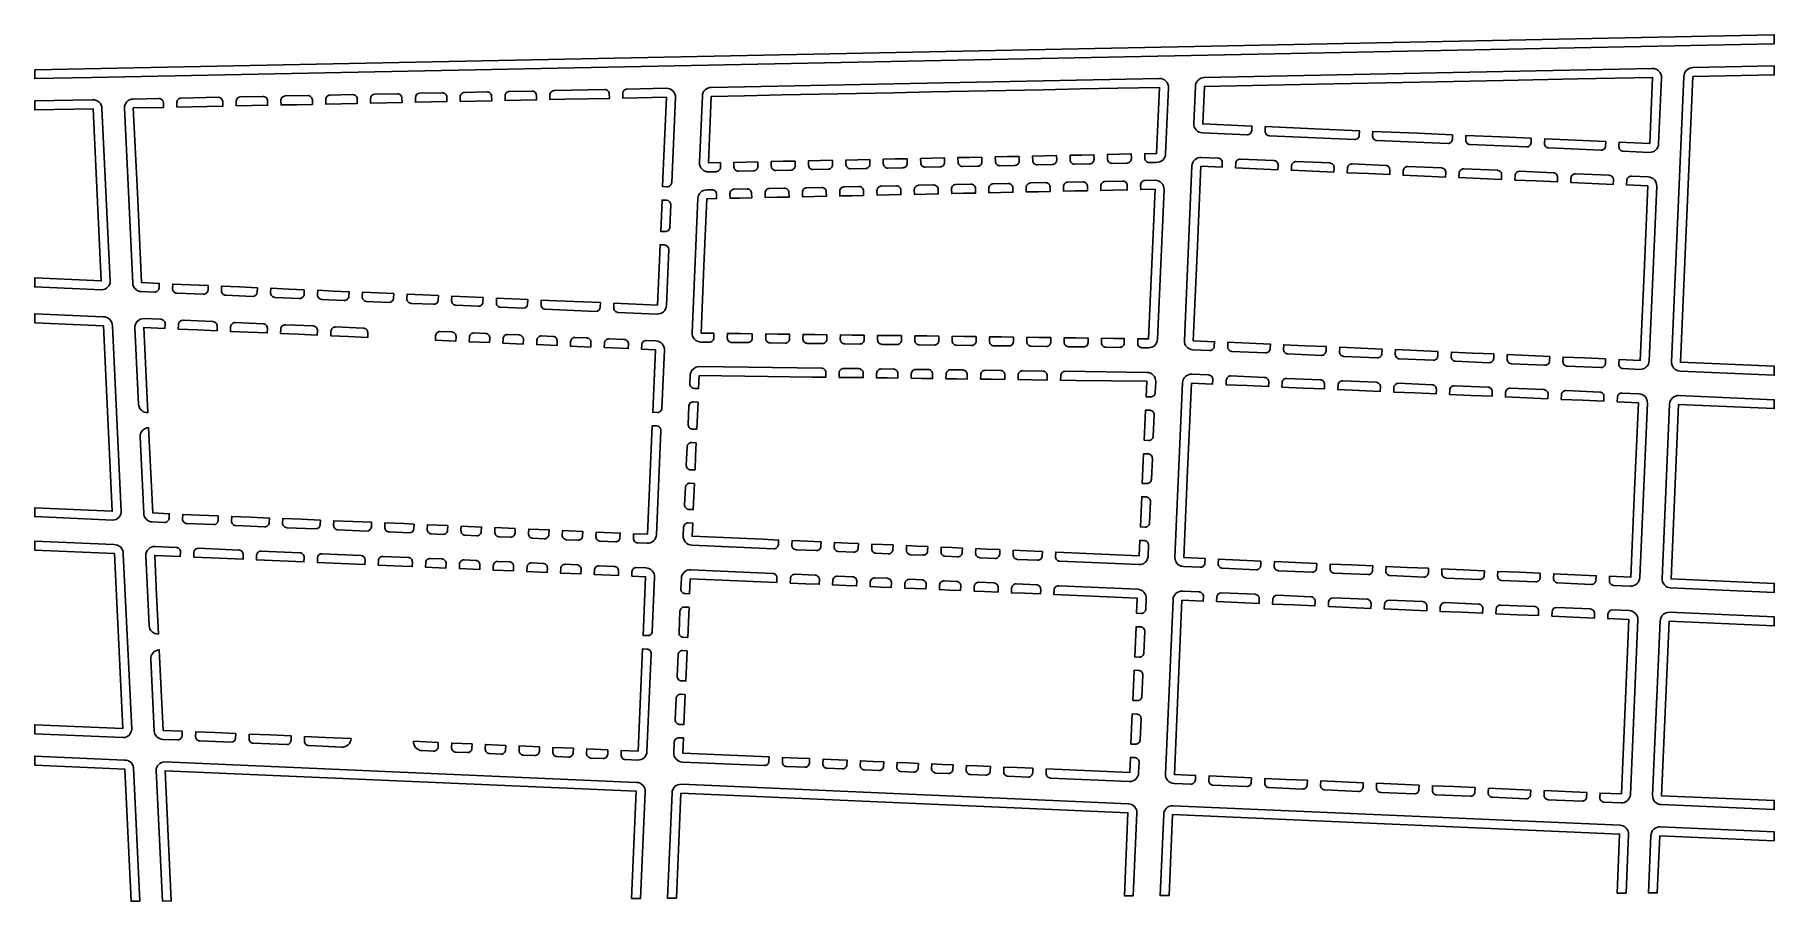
# Model space of a CAD drawing. Header units: millimetres. Extents: x 1381947 to 1382725, y 492794 to 493181.
import ezdxf

# ---------------------------------------------------------------- set-up
doc = ezdxf.new("R2010")
doc.units = ezdxf.units.MM
doc.layers.add('Grass', color=7, linetype='Continuous')

msp = doc.modelspace()

# ---------------------------------------------------------------- linework, layer by layer
at = {"layer": 'Grass'}
msp.add_lwpolyline([(1381947.43, 493165.25), (1381947.43, 493161.25), (1381972.81, 493161.76), (1382724.99, 493176.85), (1382724.99, 493180.84)], close=True, dxfattribs=at)
for points in [[(1382637.09, 493161.12), (1382670.62, 493161.79), (1382669.33, 493132.31), (1382655.68, 493132.9), (1382655.6, 493130.91, 0.414214), (1382657.51, 493128.82), (1382669.16, 493128.31, 0.41415), (1382673.33, 493132.14), (1382674.62, 493161.62, 0.433038), (1382670.54, 493165.79), (1382470.17, 493161.76, 0.395687), (1382466.25, 493157.93), (1382465.52, 493141.18, 0.414214), (1382469.35, 493137.01), (1382489.33, 493136.14, 0.414214), (1382491.42, 493138.05), (1382491.5, 493140.05), (1382469.52, 493141.01), (1382470.25, 493157.76), (1382520.33, 493158.77), (1382566.67, 493159.7), (1382603.76, 493160.45), (1382637.09, 493161.12)], [(1382679.08, 493034.72, 0.41429), (1382682.9, 493030.55), (1382724.99, 493028.7), (1382724.99, 493032.7), (1382683.07, 493034.54), (1382688.64, 493162.15), (1382724.99, 493162.88), (1382724.99, 493166.9), (1382688.82, 493166.17, 0.432997), (1382684.61, 493162.07)], [(1382452.93, 493127.65), (1382454.22, 493157.19, 0.433012), (1382450.14, 493161.36), (1382249.77, 493157.33, 0.39565), (1382245.85, 493153.5), (1382244.55, 493123.76, 0.43332), (1382248.63, 493119.59), (1382251.99, 493119.66, 0.414219), (1382253.95, 493121.7), (1382253.91, 493123.7), (1382248.55, 493123.59), (1382249.85, 493153.33), (1382264.63, 493153.63), (1382281.33, 493153.96), (1382298.03, 493154.3), (1382314.73, 493154.63), (1382331.42, 493154.97), (1382348.12, 493155.31), (1382364.82, 493155.64), (1382381.52, 493155.98), (1382398.21, 493156.31), (1382414.91, 493156.65), (1382431.61, 493156.99), (1382450.22, 493157.36), (1382448.93, 493127.82), (1382443.58, 493127.71), (1382443.62, 493125.71, 0.415803), (1382445.68, 493123.75), (1382448.76, 493123.82, 0.414214), (1382452.93, 493127.65)], [(1381991.46, 493148.14), (1382004.96, 493148.41), (1382004.92, 493150.41, 0.414214), (1382002.88, 493152.37), (1381991.38, 493152.14, 0.408389), (1381987.46, 493148.14), (1381991.2, 493069.89, 0.387649), (1381995.03, 493066.08), (1382000.91, 493065.83, 0.414214), (1382003, 493067.74), (1382003.08, 493069.74), (1381995.2, 493070.08), (1381993.28, 493110.2), (1381991.46, 493148.14)], [(1382031.43, 493150.94, 0.414213), (1382029.39, 493152.9), (1382012.87, 493152.57, 0.414214), (1382010.91, 493150.53), (1382010.95, 493148.53), (1382024.45, 493148.8), (1382031.47, 493148.94), (1382031.43, 493150.94, 0.414213)], [(1382049.42, 493153.31), (1382039.38, 493153.11, 0.414175), (1382037.42, 493151.07), (1382037.46, 493149.07), (1382044.48, 493149.21), (1382051.5, 493149.35), (1382051.46, 493151.35, 0.414252), (1382049.42, 493153.31)], [(1382069.46, 493153.71), (1382059.42, 493153.51, 0.414214), (1382057.46, 493151.47), (1382057.5, 493149.47), (1382064.52, 493149.61), (1382071.54, 493149.75), (1382071.5, 493151.75, 0.414214), (1382069.46, 493153.71)], [(1382089.49, 493154.11), (1382079.45, 493153.91, 0.414214), (1382077.49, 493151.87), (1382077.53, 493149.87), (1382084.55, 493150.01), (1382091.57, 493150.15), (1382091.53, 493152.15, 0.414214), (1382089.49, 493154.11)], [(1382109.53, 493154.51), (1382099.49, 493154.31, 0.414181), (1382097.53, 493152.27), (1382097.57, 493150.27), (1382104.59, 493150.41), (1382111.61, 493150.55), (1382111.57, 493152.55, 0.414246), (1382109.53, 493154.51)], [(1382129.57, 493154.92), (1382119.53, 493154.72, 0.414175), (1382117.57, 493152.68), (1382117.61, 493150.68), (1382124.63, 493150.82), (1382131.65, 493150.96), (1382131.61, 493152.96, 0.414252), (1382129.57, 493154.92)], [(1382151.64, 493153.36, 0.414214), (1382149.6, 493155.32), (1382139.56, 493155.12, 0.414214), (1382137.6, 493153.08), (1382137.64, 493151.08), (1382144.66, 493151.22), (1382151.68, 493151.36), (1382151.64, 493153.36, 0.414214)], [(1382169.63, 493155.72), (1382159.59, 493155.52, 0.414214), (1382157.63, 493153.48), (1382157.67, 493151.48), (1382164.69, 493151.62), (1382171.71, 493151.76), (1382171.67, 493153.76, 0.414214), (1382169.63, 493155.72)], [(1382202.2, 493156.37), (1382179.63, 493155.92, 0.414214), (1382177.67, 493153.88), (1382177.71, 493151.88), (1382184.73, 493152.02), (1382204.28, 493152.41), (1382204.24, 493154.41, 0.414214), (1382202.2, 493156.37)], [(1382229.74, 493156.93), (1382212.19, 493156.58, 0.414214), (1382210.23, 493154.54), (1382210.27, 493152.54), (1382229.82, 493152.93), (1382228.38, 493119.99), (1382228.08, 493112.99), (1382230.07, 493112.9, 0.414243), (1382232.16, 493114.82), (1382233.82, 493152.76, 0.433031), (1382229.74, 493156.93)], [(1382519.48, 493138.83), (1382497.5, 493139.79), (1382497.41, 493137.79, 0.414214), (1382499.32, 493135.71), (1382537.4, 493134.05, 0.414214), (1382539.49, 493135.96), (1382539.57, 493137.96), (1382519.48, 493138.83)], [(1382581.2, 493136.15), (1382565.66, 493136.82), (1382545.57, 493137.7), (1382545.48, 493135.7, 0.414214), (1382547.39, 493133.62), (1382579.03, 493132.24, 0.414214), (1382581.11, 493134.15), (1382581.2, 493136.15)], [(1382616.39, 493134.62), (1382602.73, 493135.21), (1382587.19, 493135.89), (1382587.11, 493133.89, 0.414214), (1382589.02, 493131.8), (1382614.22, 493130.71, 0.414214), (1382616.3, 493132.62), (1382616.39, 493134.62)], [(1382649.69, 493133.17), (1382636.04, 493133.76), (1382622.38, 493134.35), (1382622.3, 493132.36, 0.414214), (1382624.21, 493130.27), (1382647.52, 493129.26, 0.414214), (1382649.6, 493131.17), (1382649.69, 493133.17)], [(1382387.49, 493126.52), (1382382.14, 493126.41), (1382376.79, 493126.3), (1382376.83, 493124.3, 0.414214), (1382378.88, 493122.34), (1382385.58, 493122.48, 0.414219), (1382387.53, 493124.52), (1382387.49, 493126.52)], [(1382404.23, 493124.88), (1382404.19, 493126.88), (1382398.84, 493126.76), (1382393.49, 493126.65), (1382393.53, 493124.65, 0.414214), (1382395.57, 493122.69), (1382402.27, 493122.83, 0.414219), (1382404.23, 493124.88)], [(1382420.93, 493125.23), (1382420.88, 493127.23), (1382415.54, 493127.12), (1382410.19, 493127), (1382410.23, 493125, 0.414214), (1382412.27, 493123.05), (1382418.97, 493123.19, 0.414219), (1382420.93, 493125.23)], [(1382437.62, 493125.58), (1382437.58, 493127.58), (1382432.23, 493127.47), (1382426.88, 493127.35), (1382426.93, 493125.36, 0.414214), (1382428.97, 493123.4), (1382435.67, 493123.54, 0.414219), (1382437.62, 493125.58)], [(1382270.65, 493122.06), (1382270.61, 493124.06), (1382265.26, 493123.94), (1382259.9, 493123.83), (1382259.95, 493121.83, 0.414214), (1382261.99, 493119.87), (1382268.69, 493120.01, 0.414219), (1382270.65, 493122.06)], [(1382287.31, 493124.41), (1382281.96, 493124.3), (1382276.61, 493124.18), (1382276.65, 493122.18, 0.414214), (1382278.69, 493120.23), (1382285.39, 493120.37, 0.414219), (1382287.35, 493122.41), (1382287.31, 493124.41)], [(1382304, 493124.76), (1382298.66, 493124.65), (1382293.31, 493124.53), (1382293.35, 493122.54, 0.414214), (1382295.39, 493120.58), (1382302.09, 493120.72, 0.414219), (1382304.05, 493122.76), (1382304, 493124.76)], [(1382320.7, 493125.11), (1382315.35, 493125), (1382310, 493124.89), (1382310.05, 493122.89, 0.414214), (1382312.09, 493120.93), (1382318.79, 493121.07, 0.414219), (1382320.74, 493123.11), (1382320.7, 493125.11)], [(1382337.4, 493125.47), (1382332.05, 493125.35), (1382326.7, 493125.24), (1382326.74, 493123.24, 0.414214), (1382328.78, 493121.28), (1382335.48, 493121.42, 0.414219), (1382337.44, 493123.47), (1382337.4, 493125.47)], [(1382354.14, 493123.82), (1382354.1, 493125.82), (1382348.75, 493125.71), (1382343.4, 493125.59), (1382343.44, 493123.59, 0.414214), (1382345.48, 493121.64), (1382352.18, 493121.78, 0.414219), (1382354.14, 493123.82)], [(1382370.79, 493126.17), (1382365.44, 493126.06), (1382360.09, 493125.94), (1382360.14, 493123.95, 0.414214), (1382362.18, 493121.99), (1382368.88, 493122.13, 0.414219), (1382370.84, 493124.17), (1382370.79, 493126.17)], [(1382468.69, 493122.07), (1382478.18, 493121.65), (1382478.27, 493123.65, 0.414214), (1382476.36, 493125.74), (1382468.87, 493126.06, 0.414275), (1382464.7, 493122.24), (1382461.3, 493044.27, 0.414108), (1382465.12, 493040.1), (1382472.61, 493039.78, 0.414214), (1382474.7, 493041.69), (1382474.79, 493043.68), (1382465.3, 493044.1), (1382466.99, 493083.06), (1382468.69, 493122.07)], [(1382501.34, 493124.64), (1382486.35, 493125.3, 0.414214), (1382484.27, 493123.39), (1382484.18, 493121.39), (1382493.67, 493120.98), (1382503.16, 493120.56), (1382503.25, 493122.56, 0.414214), (1382501.34, 493124.64)], [(1382526.31, 493123.55), (1382511.33, 493124.21, 0.414214), (1382509.24, 493122.3), (1382509.15, 493120.3), (1382518.64, 493119.88), (1382528.13, 493119.47), (1382528.22, 493121.47, 0.414214), (1382526.31, 493123.55)], [(1382553.2, 493120.37, 0.414214), (1382551.29, 493122.46), (1382536.3, 493123.12, 0.414214), (1382534.21, 493121.2), (1382534.12, 493119.21), (1382543.61, 493118.79), (1382553.11, 493118.38), (1382553.2, 493120.37, 0.414214)], [(1382576.27, 493121.37), (1382561.28, 493122.02, 0.414214), (1382559.19, 493120.11), (1382559.1, 493118.11), (1382568.6, 493117.7), (1382578.09, 493117.28), (1382578.18, 493119.28, 0.414214), (1382576.27, 493121.37)], [(1382601.24, 493120.28), (1382586.26, 493120.93, 0.414214), (1382584.17, 493119.02), (1382584.08, 493117.02), (1382593.57, 493116.61), (1382603.06, 493116.19), (1382603.15, 493118.19, 0.414214), (1382601.24, 493120.28)], [(1382626.22, 493119.18), (1382611.23, 493119.84, 0.414214), (1382609.15, 493117.93), (1382609.06, 493115.93), (1382618.55, 493115.51), (1382628.04, 493115.1), (1382628.13, 493117.1, 0.414214), (1382626.22, 493119.18)], [(1382651.18, 493118.09), (1382636.21, 493118.75, 0.414214), (1382634.13, 493116.84), (1382634.04, 493114.84), (1382643.53, 493114.42), (1382653.01, 493114.01), (1382653.1, 493116.01, 0.414214), (1382651.18, 493118.09)], [(1382251.04, 493047.47), (1382245.24, 493047.54), (1382246.55, 493077.55), (1382247.86, 493107.57), (1382252.22, 493107.66), (1382252.18, 493109.66, 0.414214), (1382250.14, 493111.62), (1382247.78, 493111.57, 0.395367), (1382243.86, 493107.74), (1382241.24, 493047.71, 0.423256), (1382245.19, 493043.54), (1382248.99, 493043.49, 0.414218), (1382251.01, 493045.47), (1382251.04, 493047.47)], [(1382265.84, 493111.95), (1382260.14, 493111.83, 0.414214), (1382258.18, 493109.79), (1382258.22, 493107.79), (1382262.59, 493107.88), (1382267.93, 493107.99), (1382267.88, 493109.99, 0.414214), (1382265.84, 493111.95)], [(1382284.56, 493110.35, 0.414214), (1382282.52, 493112.3), (1382275.84, 493112.16, 0.414214), (1382273.88, 493110.12), (1382273.93, 493108.12), (1382279.26, 493108.23), (1382284.6, 493108.35), (1382284.56, 493110.35, 0.414214)], [(1382301.23, 493110.7, 0.414214), (1382299.19, 493112.66), (1382292.52, 493112.52, 0.414214), (1382290.56, 493110.47), (1382290.6, 493108.47), (1382295.94, 493108.59), (1382301.28, 493108.7), (1382301.23, 493110.7, 0.414214)], [(1382317.91, 493111.05, 0.414214), (1382315.87, 493113.01), (1382309.19, 493112.87, 0.414214), (1382307.23, 493110.83), (1382307.28, 493108.83), (1382312.61, 493108.94), (1382317.95, 493109.05), (1382317.91, 493111.05, 0.414214)], [(1382334.59, 493111.41, 0.414214), (1382332.54, 493113.36), (1382325.87, 493113.22, 0.414214), (1382323.91, 493111.18), (1382323.95, 493109.18), (1382329.29, 493109.29), (1382334.63, 493109.41), (1382334.59, 493111.41, 0.414214)], [(1382349.22, 493113.72), (1382342.54, 493113.57, 0.414214), (1382340.58, 493111.53), (1382340.63, 493109.53), (1382345.96, 493109.65), (1382351.3, 493109.76), (1382351.26, 493111.76, 0.414214), (1382349.22, 493113.72)], [(1382365.89, 493114.07), (1382359.22, 493113.93, 0.414214), (1382357.26, 493111.89), (1382357.3, 493109.89), (1382362.64, 493110), (1382367.98, 493110.11), (1382367.94, 493112.11, 0.414214), (1382365.89, 493114.07)], [(1382382.57, 493114.42), (1382375.89, 493114.28, 0.414214), (1382373.93, 493112.24), (1382373.98, 493110.24), (1382379.31, 493110.35), (1382384.65, 493110.46), (1382384.61, 493112.46, 0.414214), (1382382.57, 493114.42)], [(1382399.24, 493114.77), (1382392.57, 493114.63, 0.414214), (1382390.61, 493112.59), (1382390.65, 493110.59), (1382395.99, 493110.7), (1382401.33, 493110.82), (1382401.29, 493112.82, 0.414214), (1382399.24, 493114.77)], [(1382415.92, 493115.13), (1382409.24, 493114.99, 0.414214), (1382407.28, 493112.94), (1382407.33, 493110.94), (1382412.67, 493111.06), (1382418, 493111.17), (1382417.96, 493113.17, 0.414214), (1382415.92, 493115.13)], [(1382433.71, 493115.5), (1382425.92, 493115.34, 0.414214), (1382423.96, 493113.3), (1382424, 493111.3), (1382429.34, 493111.41), (1382435.79, 493111.55), (1382435.75, 493113.55, 0.414214), (1382433.71, 493115.5)], [(1382452.24, 493111.64, 0.433327), (1382448.16, 493115.81), (1382443.7, 493115.71, 0.414214), (1382441.75, 493113.67), (1382441.79, 493111.67), (1382448.24, 493111.81), (1382446.78, 493078.39), (1382445.32, 493044.97), (1382440.47, 493045.03), (1382440.44, 493043.03, 0.414214), (1382442.42, 493041.01), (1382445.27, 493040.97, 0.405217), (1382449.32, 493044.8), (1382452.24, 493111.64, 0.433327)], [(1382672.48, 493113.16, 0.414069), (1382668.65, 493117.33), (1382661.17, 493117.65, 0.414214), (1382659.09, 493115.74), (1382659, 493113.75), (1382668.48, 493113.33), (1382666.79, 493074.37), (1382665.11, 493035.33), (1382655.61, 493035.75), (1382655.53, 493033.75, 0.414214), (1382657.44, 493031.67), (1382664.93, 493031.34, 0.414402), (1382669.1, 493035.16), (1382672.48, 493113.16, 0.414069)], [(1382231.72, 493104.83, 0.413999), (1382229.81, 493106.91), (1382227.81, 493107), (1382227.51, 493100), (1382227.21, 493093.01), (1382229.2, 493092.92, 0.414428), (1382231.29, 493094.83), (1382231.72, 493104.83, 0.413999)], [(1382229.77, 493059.86), (1382230.85, 493084.84, 0.414082), (1382228.94, 493086.93), (1382226.94, 493087.01), (1382226.64, 493080.02), (1382225.77, 493060.03), (1382206.29, 493060.88), (1382206.2, 493058.88, 0.414214), (1382208.11, 493056.8), (1382225.6, 493056.03, 0.414244), (1382229.77, 493059.86)], [(1382024.96, 493068.78), (1382016.96, 493069.13), (1382009.08, 493069.47), (1382008.99, 493067.48, 0.414214), (1382010.9, 493065.39), (1382022.79, 493064.87, 0.414214), (1382024.88, 493066.78), (1382024.96, 493068.78)], [(1382046.95, 493067.82), (1382038.96, 493068.17), (1382030.96, 493068.52), (1382030.87, 493066.52, 0.41438), (1382032.78, 493064.44), (1382044.78, 493063.92, 0.41413), (1382046.86, 493065.83), (1382046.95, 493067.82)], [(1382067.92, 493066.91), (1382060.93, 493067.22), (1382052.94, 493067.57), (1382052.86, 493065.57, 0.414214), (1382054.77, 493063.48), (1382065.75, 493063, 0.414214), (1382067.83, 493064.91), (1382067.92, 493066.91)], [(1382087.81, 493064.03), (1382087.9, 493066.03), (1382080.9, 493066.34), (1382073.91, 493066.65), (1382073.83, 493064.65, 0.414214), (1382075.74, 493062.57), (1382085.73, 493062.12, 0.414214), (1382087.81, 493064.03)], [(1382107.88, 493065.16), (1382100.89, 493065.46), (1382093.89, 493065.77), (1382093.81, 493063.77, 0.414273), (1382095.72, 493061.69), (1382105.71, 493061.25, 0.414154), (1382107.79, 493063.16), (1382107.88, 493065.16)], [(1382127.86, 493064.3), (1382120.86, 493064.6), (1382113.87, 493064.9), (1382113.79, 493062.9, 0.414566), (1382115.7, 493060.82), (1382125.69, 493060.39, 0.413862), (1382127.77, 493062.3), (1382127.86, 493064.3)], [(1382147.75, 493061.42), (1382147.84, 493063.42), (1382140.85, 493063.73), (1382133.85, 493064.03), (1382133.77, 493062.04, 0.414214), (1382135.68, 493059.95), (1382145.67, 493059.51, 0.414214), (1382147.75, 493061.42)], [(1382167.82, 493062.55), (1382160.82, 493062.85), (1382153.83, 493063.16), (1382153.75, 493061.16, 0.414273), (1382155.66, 493059.08), (1382165.65, 493058.64, 0.414154), (1382167.73, 493060.55), (1382167.82, 493062.55)], [(1382200.29, 493061.14), (1382180.81, 493061.99), (1382173.81, 493062.29), (1382173.73, 493060.29, 0.414362), (1382175.64, 493058.21), (1382198.12, 493057.23, 0.414065), (1382200.21, 493059.14), (1382200.29, 493061.14)], [(1381982.13, 493050.63, 0.441313), (1381977.93, 493054.82), (1381947.43, 493056.16), (1381947.43, 493052.15), (1381978.12, 493050.81), (1381982.09, 492967.93), (1381947.43, 492969.42), (1381947.43, 492965.55), (1381982.29, 492963.92, 0.387825), (1381986.1, 492967.75)], [(1382003.77, 493053.69), (1381996.33, 493054.02, 0.441321), (1381992.16, 493049.83), (1381993.8, 493015.79, 0.414214), (1381997.98, 493011.98), (1381997.07, 493031.01), (1381996.16, 493050.02), (1382005.6, 493049.61), (1382005.68, 493051.6, 0.414214), (1382003.77, 493053.69)], [(1382027.06, 493052.67), (1382013.76, 493053.25, 0.414214), (1382011.68, 493051.34), (1382011.59, 493049.34), (1382020.32, 493048.96), (1382028.89, 493048.59), (1382028.97, 493050.59, 0.414214), (1382027.06, 493052.67)], [(1382049.48, 493051.69), (1382037.05, 493052.23, 0.414214), (1382034.97, 493050.32), (1382034.88, 493048.32), (1382042.74, 493047.98), (1382051.31, 493047.61), (1382051.39, 493049.6, 0.414214), (1382049.48, 493051.69)], [(1382071.9, 493050.71), (1382059.47, 493051.25, 0.414214), (1382057.39, 493049.34), (1382057.3, 493047.34), (1382065.16, 493047), (1382073.73, 493046.62), (1382073.81, 493048.62, 0.414214), (1382071.9, 493050.71)], [(1382094.24, 493049.73), (1382081.89, 493050.27, 0.414214), (1382079.81, 493048.36), (1382079.72, 493046.36), (1382087.58, 493046.02), (1382096.24, 493045.64), (1382096.24, 493047.64, 0.426833), (1382094.24, 493049.73)], [(1382128.71, 493048.25, 0.414418), (1382126.63, 493046.34), (1382126.63, 493044.34), (1382135.63, 493043.94), (1382135.72, 493045.94, 0.414214), (1382133.81, 493048.03), (1382128.71, 493048.25, 0.414418)], [(1382150.72, 493043.29), (1382150.81, 493045.28, 0.414214), (1382148.89, 493047.37), (1382143.8, 493047.59, 0.414214), (1382141.71, 493045.68), (1382141.63, 493043.68), (1382150.72, 493043.29)], [(1382165.8, 493042.63), (1382165.89, 493044.63, 0.414214), (1382163.98, 493046.71), (1382158.88, 493046.93, 0.414214), (1382156.8, 493045.02), (1382156.71, 493043.02), (1382165.8, 493042.63)], [(1382180.89, 493041.97), (1382180.98, 493043.97, 0.414214), (1382179.07, 493046.05), (1382173.97, 493046.28, 0.414214), (1382171.89, 493044.36), (1382171.8, 493042.37), (1382180.89, 493041.97)], [(1382195.98, 493041.31), (1382196.06, 493043.31, 0.414214), (1382194.15, 493045.39), (1382189.06, 493045.62, 0.414214), (1382186.97, 493043.71), (1382186.88, 493041.71), (1382195.98, 493041.31)], [(1382204.14, 493044.96, 0.414214), (1382202.06, 493043.05), (1382201.97, 493041.05), (1382212.71, 493040.58), (1382212.8, 493042.58, 0.414214), (1382210.89, 493044.67), (1382204.14, 493044.96, 0.414214)], [(1382228.9, 493039.88, 0.414194), (1382225.07, 493044.05), (1382220.88, 493044.23, 0.414214), (1382218.79, 493042.32), (1382218.71, 493040.32), (1382224.9, 493040.05), (1382223.68, 493012.14), (1382225.68, 493012.05, 0.414214), (1382227.77, 493013.96), (1382228.9, 493039.88, 0.414194)], [(1382268.18, 493047.25), (1382262.84, 493047.31), (1382257.04, 493047.39), (1382257.01, 493045.39, 0.414214), (1382258.99, 493043.36), (1382266.13, 493043.27, 0.414217), (1382268.15, 493045.25), (1382268.18, 493047.25)], [(1382284.83, 493045.03), (1382284.86, 493047.03), (1382279.52, 493047.1), (1382274.18, 493047.17), (1382274.15, 493045.17, 0.414214), (1382276.13, 493043.14), (1382282.8, 493043.06, 0.414217), (1382284.83, 493045.03)], [(1382301.53, 493046.82), (1382296.19, 493046.89), (1382290.86, 493046.95), (1382290.83, 493044.95, 0.414214), (1382292.8, 493042.93), (1382299.48, 493042.84, 0.414217), (1382301.51, 493044.82), (1382301.53, 493046.82)], [(1382318.21, 493046.6), (1382312.87, 493046.67), (1382307.53, 493046.74), (1382307.51, 493044.74, 0.414214), (1382309.48, 493042.71), (1382316.16, 493042.63, 0.414217), (1382318.19, 493044.6), (1382318.21, 493046.6)], [(1382334.89, 493046.39), (1382329.55, 493046.46), (1382324.21, 493046.53), (1382324.18, 493044.53, 0.414221), (1382326.16, 493042.5), (1382332.84, 493042.41, 0.414217), (1382334.86, 493044.39), (1382334.89, 493046.39)], [(1382351.57, 493046.17), (1382346.23, 493046.24), (1382340.89, 493046.31), (1382340.86, 493044.31, 0.414214), (1382342.84, 493042.29), (1382349.51, 493042.2, 0.414217), (1382351.54, 493044.17), (1382351.57, 493046.17)], [(1382368.24, 493045.96), (1382362.9, 493046.03), (1382357.57, 493046.1), (1382357.54, 493044.1, 0.414214), (1382359.51, 493042.07), (1382366.19, 493041.99, 0.414217), (1382368.22, 493043.96), (1382368.24, 493045.96)], [(1382384.92, 493045.75), (1382379.58, 493045.81), (1382374.24, 493045.88), (1382374.22, 493043.88, 0.414214), (1382376.19, 493041.86), (1382382.87, 493041.77, 0.414217), (1382384.9, 493043.75), (1382384.92, 493045.75)], [(1382401.57, 493043.53), (1382401.6, 493045.53), (1382396.26, 493045.6), (1382390.92, 493045.67), (1382390.89, 493043.67, 0.414214), (1382392.87, 493041.64), (1382399.55, 493041.56, 0.414217), (1382401.57, 493043.53)], [(1382418.25, 493043.32), (1382418.28, 493045.32), (1382412.94, 493045.39), (1382407.6, 493045.45), (1382407.57, 493043.45, 0.414214), (1382409.55, 493041.43), (1382416.23, 493041.34, 0.414217), (1382418.25, 493043.32)], [(1382434.44, 493043.11), (1382434.47, 493045.11), (1382429.61, 493045.17), (1382424.28, 493045.24), (1382424.25, 493043.24, 0.414214), (1382426.22, 493041.21), (1382432.42, 493041.14, 0.414217), (1382434.44, 493043.11)], [(1382499.67, 493040.59), (1382499.76, 493042.59), (1382490.27, 493043), (1382480.78, 493043.42), (1382480.69, 493041.42, 0.414214), (1382482.6, 493039.34), (1382497.59, 493038.68, 0.414214), (1382499.67, 493040.59)], [(1382524.65, 493039.49), (1382524.74, 493041.49), (1382515.25, 493041.91), (1382505.76, 493042.32), (1382505.67, 493040.33, 0.414214), (1382507.58, 493038.24), (1382522.57, 493037.58, 0.414214), (1382524.65, 493039.49)], [(1382549.63, 493038.4), (1382549.72, 493040.4), (1382540.23, 493040.81), (1382530.74, 493041.23), (1382530.65, 493039.23, 0.414214), (1382532.56, 493037.14), (1382547.54, 493036.49, 0.414214), (1382549.63, 493038.4)], [(1382574.69, 493039.3), (1382565.2, 493039.72), (1382555.71, 493040.13), (1382555.62, 493038.13, 0.414214), (1382557.53, 493036.05), (1382572.51, 493035.39, 0.414214), (1382574.6, 493037.3), (1382574.69, 493039.3)], [(1382599.67, 493038.2), (1382590.17, 493038.62), (1382580.68, 493039.04), (1382580.59, 493037.04, 0.414214), (1382582.5, 493034.95), (1382597.49, 493034.3, 0.414214), (1382599.58, 493036.21), (1382599.67, 493038.2)], [(1382624.65, 493037.11), (1382615.16, 493037.52), (1382605.66, 493037.94), (1382605.57, 493035.94, 0.414214), (1382607.48, 493033.86), (1382622.47, 493033.2, 0.414214), (1382624.56, 493035.11), (1382624.65, 493037.11)], [(1382649.62, 493036.01), (1382640.13, 493036.43), (1382630.64, 493036.84), (1382630.55, 493034.85, 0.414214), (1382632.46, 493032.76), (1382647.45, 493032.1, 0.414214), (1382649.53, 493034.01), (1382649.62, 493036.01)], [(1382299.04, 493031.86), (1382244.47, 493032.56, 0.405246), (1382240.42, 493028.73), (1382240.26, 493024.91, 0.414214), (1382242.17, 493022.83), (1382244.17, 493022.74), (1382244.42, 493028.56), (1382274.99, 493028.17), (1382294.99, 493027.91), (1382300.99, 493027.83), (1382301.01, 493029.83, 0.414214), (1382299.04, 493031.86)], [(1382315.79, 493031.64), (1382309.04, 493031.73, 0.414214), (1382307.01, 493029.76), (1382306.99, 493027.76), (1382312.98, 493027.68), (1382317.74, 493027.62), (1382317.76, 493029.62, 0.414214), (1382315.79, 493031.64)], [(1382331.29, 493031.44), (1382325.79, 493031.52, 0.414214), (1382323.76, 493029.54), (1382323.74, 493027.54), (1382328.49, 493027.48), (1382333.24, 493027.42), (1382333.26, 493029.42, 0.414214), (1382331.29, 493031.44)], [(1382346.79, 493031.25), (1382341.29, 493031.32, 0.414214), (1382339.26, 493029.34), (1382339.24, 493027.34), (1382343.99, 493027.28), (1382348.74, 493027.22), (1382348.77, 493029.22, 0.414214), (1382346.79, 493031.25)], [(1382362.3, 493031.05), (1382356.79, 493031.12, 0.414214), (1382354.77, 493029.14), (1382354.74, 493027.14), (1382359.49, 493027.08), (1382364.25, 493027.02), (1382364.27, 493029.02, 0.414214), (1382362.3, 493031.05)], [(1382379.05, 493030.83), (1382372.3, 493030.92, 0.414214), (1382370.27, 493028.94), (1382370.25, 493026.94), (1382375, 493026.88), (1382381, 493026.81), (1382381.02, 493028.81, 0.414214), (1382379.05, 493030.83)], [(1382398.04, 493030.59), (1382389.05, 493030.7, 0.414214), (1382387.02, 493028.73), (1382387, 493026.73), (1382392.99, 493026.65), (1382399.99, 493026.56), (1382400.02, 493028.56, 0.414214), (1382398.04, 493030.59)], [(1382444.55, 493029.99), (1382408.04, 493030.46, 0.414214), (1382406.02, 493028.48), (1382405.99, 493026.48), (1382412.99, 493026.39), (1382444.5, 493025.99), (1382444.2, 493019.12), (1382446.2, 493019.04, 0.414214), (1382448.28, 493020.95), (1382448.5, 493025.82, 0.423247), (1382444.55, 493029.99)], [(1382464.47, 493025.16), (1382473.96, 493024.74), (1382474.05, 493026.74, 0.414214), (1382472.14, 493028.83), (1382464.65, 493029.15, 0.414281), (1382460.48, 493025.33), (1382457.08, 492947.36, 0.414152), (1382460.91, 492943.19), (1382468.4, 492942.87, 0.414214), (1382470.48, 492944.78), (1382470.57, 492946.78), (1382461.08, 492947.19), (1382462.78, 492986.16), (1382464.47, 493025.16)], [(1382497.12, 493027.73), (1382482.13, 493028.39, 0.414214), (1382480.05, 493026.48), (1382479.96, 493024.48), (1382489.45, 493024.07), (1382498.94, 493023.65), (1382499.03, 493025.65, 0.414214), (1382497.12, 493027.73)], [(1382522.09, 493026.64), (1382507.11, 493027.3, 0.414214), (1382505.02, 493025.39), (1382504.93, 493023.39), (1382514.42, 493022.97), (1382523.91, 493022.56), (1382524, 493024.56, 0.414214), (1382522.09, 493026.64)], [(1382547.07, 493025.55), (1382532.08, 493026.2, 0.414214), (1382530, 493024.29), (1382529.91, 493022.3), (1382539.4, 493021.88), (1382548.89, 493021.47), (1382548.98, 493023.46, 0.414214), (1382547.07, 493025.55)], [(1382572.05, 493024.46), (1382557.06, 493025.11, 0.41421), (1382554.98, 493023.2), (1382554.89, 493021.2), (1382564.38, 493020.79), (1382573.87, 493020.37), (1382573.96, 493022.37, 0.414214), (1382572.05, 493024.46)], [(1382597.02, 493023.37), (1382582.04, 493024.02, 0.414214), (1382579.95, 493022.11), (1382579.86, 493020.11), (1382589.35, 493019.7), (1382598.84, 493019.28), (1382598.93, 493021.28, 0.414214), (1382597.02, 493023.37)], [(1382622, 493022.27), (1382607.01, 493022.93, 0.414214), (1382604.93, 493021.02), (1382604.84, 493019.02), (1382614.33, 493018.6), (1382623.82, 493018.19), (1382623.91, 493020.19, 0.414214), (1382622, 493022.27)], [(1382646.98, 493021.18), (1382631.99, 493021.84, 0.414214), (1382629.91, 493019.93), (1382629.82, 493017.93), (1382639.31, 493017.51), (1382648.8, 493017.1), (1382648.89, 493019.09, 0.414214), (1382646.98, 493021.18)], [(1382664.46, 493020.42), (1382656.97, 493020.74, 0.414209), (1382654.88, 493018.83), (1382654.8, 493016.83), (1382664.29, 493016.42), (1382662.59, 492977.45), (1382660.89, 492938.46), (1382651.4, 492938.87), (1382651.31, 492936.87, 0.414214), (1382653.22, 492934.79), (1382660.71, 492934.46, 0.414247), (1382664.88, 492938.28), (1382668.28, 493016.25, 0.414171), (1382664.46, 493020.42)], [(1382678.25, 493015.81), (1382674.85, 492937.85, 0.414239), (1382678.67, 492933.68), (1382724.99, 492931.65), (1382724.99, 492935.66), (1382678.85, 492937.67), (1382682.25, 493015.63), (1382724.99, 493013.77), (1382724.99, 493017.77), (1382682.42, 493019.63, 0.414181)], [(1382243.9, 493016.74), (1382241.91, 493016.83, 0.414214), (1382239.82, 493014.92), (1382239.46, 493006.72, 0.414214), (1382241.38, 493004.64), (1382243.37, 493004.55), (1382243.65, 493010.84), (1382243.9, 493016.74)], [(1382447.85, 493010.96, 0.414214), (1382445.94, 493013.04), (1382443.94, 493013.13), (1382443.64, 493006.26), (1382443.35, 492999.64), (1382445.35, 492999.55, 0.414214), (1382447.43, 493001.46), (1382447.85, 493010.96, 0.414214)], [(1381998.3, 493005.29, 0.414196), (1381994.5, 493001.11), (1381996.13, 492966.96, 0.387103), (1381999.95, 492963.15), (1382005.38, 492962.91, 0.414214), (1382007.47, 492964.81), (1382007.56, 492966.81), (1382000.13, 492967.15), (1381999.14, 492987.76), (1381998.3, 493005.29, 0.414196)], [(1382225.31, 492957.45), (1382227.33, 493003.97, 0.414214), (1382225.42, 493006.06), (1382223.42, 493006.14), (1382221.31, 492957.62), (1382215.12, 492957.89), (1382215.03, 492955.89, 0.414214), (1382216.94, 492953.81), (1382221.14, 492953.62, 0.414233), (1382225.31, 492957.45)], [(1382243.11, 492998.56), (1382241.11, 492998.64, 0.414214), (1382239.03, 492996.73), (1382238.67, 492988.53, 0.414214), (1382240.58, 492986.44), (1382242.58, 492986.36), (1382242.85, 492992.66), (1382243.11, 492998.56)], [(1382447, 492991.47, 0.414214), (1382445.09, 492993.56), (1382443.09, 492993.64), (1382442.8, 492987.02), (1382442.51, 492980.39), (1382444.51, 492980.3, 0.414214), (1382446.59, 492982.21), (1382447, 492991.47, 0.414214)], [(1382242.32, 492980.36), (1382240.32, 492980.45, 0.414214), (1382238.24, 492978.54), (1382237.9, 492970.82, 0.414214), (1382239.81, 492968.73), (1382241.81, 492968.65), (1382242.06, 492974.46), (1382242.32, 492980.36)], [(1382446.16, 492972.22, 0.414214), (1382444.25, 492974.31), (1382442.25, 492974.4), (1382441.96, 492967.77), (1382441.66, 492960.91), (1382443.66, 492960.82, 0.414214), (1382445.74, 492962.73), (1382446.16, 492972.22, 0.414214)], [(1382029.46, 492965.84), (1382021.08, 492966.19), (1382013.56, 492966.54), (1382013.46, 492964.54, 0.415394), (1382015.38, 492962.45), (1382027.29, 492961.93, 0.414214), (1382029.37, 492963.84), (1382029.46, 492965.84)], [(1382052.22, 492962.9), (1382052.3, 492964.9), (1382043.91, 492965.24), (1382035.45, 492965.59), (1382035.37, 492963.59, 0.41466), (1382037.28, 492961.51), (1382050.14, 492960.98, 0.414214), (1382052.22, 492962.9)], [(1382075.11, 492963.96), (1382066.68, 492964.32), (1382058.29, 492964.66), (1382058.21, 492962.66, 0.414214), (1382060.13, 492960.58), (1382072.94, 492960.05, 0.413592), (1382075.02, 492961.96), (1382075.11, 492963.96)], [(1382097.97, 492962.99), (1382089.53, 492963.35), (1382081.1, 492963.71), (1382081.02, 492961.71, 0.414214), (1382082.93, 492959.63), (1382095.8, 492959.08, 0.414108), (1382097.89, 492960.99), (1382097.97, 492962.99)], [(1382116.96, 492962.17), (1382112.41, 492962.37), (1382103.97, 492962.73), (1382103.88, 492960.73, 0.414214), (1382105.79, 492958.65), (1382114.79, 492958.26, 0.413907), (1382116.87, 492960.17), (1382116.96, 492962.17)], [(1382132.04, 492961.51), (1382122.95, 492961.91), (1382122.86, 492959.91, 0.414214), (1382124.77, 492957.83), (1382129.87, 492957.6, 0.414214), (1382131.95, 492959.52), (1382132.04, 492961.51)], [(1382147.04, 492958.86), (1382147.13, 492960.86), (1382138.04, 492961.25), (1382137.95, 492959.25, 0.414214), (1382139.86, 492957.17), (1382144.96, 492956.95, 0.414214), (1382147.04, 492958.86)], [(1382162.21, 492960.2), (1382153.12, 492960.59), (1382153.04, 492958.6, 0.414214), (1382154.95, 492956.51), (1382160.04, 492956.29, 0.414214), (1382162.13, 492958.2), (1382162.21, 492960.2)], [(1382177.21, 492957.54), (1382177.3, 492959.54), (1382168.21, 492959.94), (1382168.12, 492957.94, 0.414214), (1382170.03, 492955.85), (1382175.13, 492955.63, 0.414214), (1382177.21, 492957.54)], [(1382192.3, 492956.88), (1382192.39, 492958.88), (1382183.29, 492959.28), (1382183.21, 492957.28, 0.414214), (1382185.12, 492955.19), (1382190.21, 492954.97, 0.414214), (1382192.3, 492956.88)], [(1382209.03, 492956.15), (1382209.12, 492958.15), (1382198.38, 492958.62), (1382198.29, 492956.62, 0.414214), (1382200.2, 492954.54), (1382206.95, 492954.24, 0.414214), (1382209.03, 492956.15)], [(1382241.55, 492962.65), (1382239.55, 492962.74, 0.414214), (1382237.46, 492960.83), (1382237.29, 492956.92, 0.414227), (1382241.12, 492952.75), (1382277.76, 492951.16, 0.414214), (1382279.84, 492953.07), (1382279.93, 492955.07), (1382272.94, 492955.37), (1382241.29, 492956.75), (1382241.55, 492962.65)], [(1381982.81, 492953), (1381947.43, 492954.52), (1381947.43, 492950.53), (1381983, 492948.98), (1381986.75, 492870.76), (1381947.43, 492872.47), (1381947.43, 492868.47), (1381986.94, 492866.74, 0.387699), (1381990.76, 492870.58), (1381987.01, 492948.81, 0.441216)], [(1382010.64, 492951.79), (1382001.21, 492952.2, 0.441227), (1381997.04, 492948.01), (1381998.54, 492916.83, 0.41421), (1382002.73, 492913.03), (1382001.89, 492930.57), (1382001.04, 492948.2), (1382012.46, 492947.7), (1382012.55, 492949.7, 0.414214), (1382010.64, 492951.79)], [(1382038.69, 492950.57), (1382020.63, 492951.35, 0.414016), (1382018.55, 492949.44), (1382018.46, 492947.44), (1382029.88, 492946.95), (1382029.88, 492946.95), (1382040.51, 492946.49), (1382040.6, 492948.49, 0.414507), (1382038.69, 492950.57)], [(1382067.83, 492947.3, 0.414214), (1382065.92, 492949.39), (1382048.68, 492950.14, 0.414214), (1382046.59, 492948.23), (1382046.51, 492946.23), (1382057.14, 492945.77), (1382067.74, 492945.3), (1382067.83, 492947.3, 0.414214)], [(1382093.14, 492948.2), (1382075.91, 492948.95, 0.414212), (1382073.82, 492947.04), (1382073.74, 492945.04), (1382084.34, 492944.58), (1382094.97, 492944.11), (1382095.05, 492946.11, 0.414212), (1382093.14, 492948.2)], [(1382114.3, 492947.28), (1382103.13, 492947.76, 0.414214), (1382101.05, 492945.85), (1382100.96, 492943.85), (1382111.58, 492943.39), (1382116.13, 492943.19), (1382116.21, 492945.19, 0.414214), (1382114.3, 492947.28)], [(1382298.91, 492954.24), (1382292.92, 492954.5), (1382285.93, 492954.81), (1382285.84, 492952.81, 0.414214), (1382287.75, 492950.72), (1382296.74, 492950.33, 0.414214), (1382298.82, 492952.24), (1382298.91, 492954.24)], [(1382315.65, 492953.51), (1382310.9, 492953.72), (1382304.91, 492953.98), (1382304.82, 492951.98, 0.414214), (1382306.73, 492949.9), (1382313.47, 492949.6, 0.414214), (1382315.56, 492951.51), (1382315.65, 492953.51)], [(1382331.05, 492950.84), (1382331.14, 492952.84), (1382326.39, 492953.04), (1382321.64, 492953.25), (1382321.55, 492951.25, 0.414214), (1382323.47, 492949.17), (1382328.96, 492948.93, 0.414214), (1382331.05, 492950.84)], [(1382346.54, 492950.17), (1382346.63, 492952.16), (1382341.88, 492952.37), (1382337.13, 492952.58), (1382337.04, 492950.58, 0.414214), (1382338.96, 492948.49), (1382344.45, 492948.25, 0.414214), (1382346.54, 492950.17)], [(1382362.12, 492951.49), (1382357.37, 492951.7), (1382352.62, 492951.9), (1382352.53, 492949.9, 0.414214), (1382354.45, 492947.82), (1382359.94, 492947.58, 0.414214), (1382362.03, 492949.49), (1382362.12, 492951.49)], [(1382378.85, 492950.76), (1382372.86, 492951.02), (1382368.11, 492951.23), (1382368.02, 492949.23, 0.414214), (1382369.94, 492947.14), (1382376.68, 492946.85, 0.414214), (1382378.77, 492948.76), (1382378.85, 492950.76)], [(1382397.83, 492949.93), (1382390.84, 492950.24), (1382384.85, 492950.5), (1382384.76, 492948.5, 0.414214), (1382386.67, 492946.42), (1382395.66, 492946.02, 0.414214), (1382397.74, 492947.94), (1382397.83, 492949.93)], [(1382445.1, 492947.88), (1382445.31, 492952.74, 0.414214), (1382443.4, 492954.82), (1382441.4, 492954.91), (1382441.1, 492948.05), (1382410.82, 492949.37), (1382403.83, 492949.67), (1382403.74, 492947.67, 0.414214), (1382405.65, 492945.59), (1382440.93, 492944.05, 0.414192), (1382445.1, 492947.88)], [(1382129.39, 492946.62), (1382124.29, 492946.84, 0.414214), (1382122.21, 492944.93), (1382122.12, 492942.93), (1382131.21, 492942.53), (1382131.3, 492944.53, 0.414214), (1382129.39, 492946.62)], [(1382144.47, 492945.96), (1382139.38, 492946.18, 0.414214), (1382137.29, 492944.27), (1382137.21, 492942.27), (1382146.3, 492941.88), (1382146.39, 492943.87, 0.414214), (1382144.47, 492945.96)], [(1382161.47, 492943.22, 0.414214), (1382159.56, 492945.3), (1382154.46, 492945.52, 0.414214), (1382152.38, 492943.61), (1382152.29, 492941.61), (1382161.38, 492941.22), (1382161.47, 492943.22, 0.414214)], [(1382174.65, 492944.64), (1382169.55, 492944.87, 0.414214), (1382167.47, 492942.95), (1382167.38, 492940.96), (1382176.47, 492940.56), (1382176.56, 492942.56, 0.414214), (1382174.65, 492944.64)], [(1382191.64, 492941.9, 0.414214), (1382189.73, 492943.98), (1382184.64, 492944.21, 0.414214), (1382182.55, 492942.3), (1382182.46, 492940.3), (1382191.56, 492939.9), (1382191.64, 492941.9, 0.414214)], [(1382206.47, 492943.26), (1382199.72, 492943.55, 0.414214), (1382197.64, 492941.64), (1382197.55, 492939.64), (1382208.29, 492939.17), (1382208.38, 492941.17, 0.414214), (1382206.47, 492943.26)], [(1382220.65, 492942.64), (1382216.46, 492942.82, 0.414214), (1382214.37, 492940.91), (1382214.29, 492938.91), (1382220.48, 492938.64), (1382219.34, 492912.42), (1382221.34, 492912.33, 0.414214), (1382223.42, 492914.24), (1382224.48, 492938.47, 0.414181), (1382220.65, 492942.64)], [(1382277.28, 492940.17), (1382240.63, 492941.77, 0.414224), (1382236.46, 492937.94), (1382236.26, 492933.2, 0.414214), (1382238.17, 492931.11), (1382240.17, 492931.03), (1382240.46, 492937.77), (1382272.11, 492936.39), (1382279.11, 492936.09), (1382279.19, 492938.09, 0.414214), (1382277.28, 492940.17)], [(1382495.54, 492945.68), (1382486.05, 492946.1), (1382476.56, 492946.51), (1382476.47, 492944.52, 0.414214), (1382478.39, 492942.43), (1382493.37, 492941.77, 0.414214), (1382495.46, 492943.69), (1382495.54, 492945.68)], [(1382520.52, 492944.59), (1382511.03, 492945.01), (1382501.54, 492945.42), (1382501.45, 492943.42, 0.414214), (1382503.36, 492941.34), (1382518.35, 492940.68, 0.414214), (1382520.43, 492942.59), (1382520.52, 492944.59)], [(1382545.5, 492943.5), (1382536.01, 492943.92), (1382526.52, 492944.33), (1382526.43, 492942.33, 0.414214), (1382528.34, 492940.25), (1382543.32, 492939.59, 0.414214), (1382545.41, 492941.5), (1382545.5, 492943.5)], [(1382570.48, 492942.41), (1382560.98, 492942.82), (1382551.49, 492943.24), (1382551.4, 492941.24, 0.414214), (1382553.31, 492939.15), (1382568.3, 492938.5, 0.414214), (1382570.39, 492940.41), (1382570.48, 492942.41)], [(1382595.45, 492941.32), (1382585.97, 492941.73), (1382576.47, 492942.15), (1382576.38, 492940.15, 0.414214), (1382578.29, 492938.06), (1382593.28, 492937.41, 0.414214), (1382595.36, 492939.32), (1382595.45, 492941.32)], [(1382620.42, 492940.23), (1382610.93, 492940.64), (1382601.45, 492941.05), (1382601.36, 492939.06, 0.414214), (1382603.27, 492936.97), (1382618.25, 492936.32, 0.414214), (1382620.33, 492938.23), (1382620.42, 492940.23)], [(1382645.31, 492937.14), (1382645.4, 492939.13), (1382635.91, 492939.55), (1382626.42, 492939.96), (1382626.33, 492937.97, 0.414214), (1382628.24, 492935.88), (1382643.23, 492935.22, 0.414214), (1382645.31, 492937.14)], [(1382296.26, 492939.34), (1382287.27, 492939.74, 0.414217), (1382285.19, 492937.82), (1382285.1, 492935.83), (1382292.09, 492935.52), (1382298.09, 492935.26), (1382298.18, 492937.26, 0.414214), (1382296.26, 492939.34)], [(1382313, 492938.62), (1382306.25, 492938.91, 0.414217), (1382304.17, 492937), (1382304.08, 492935), (1382310.08, 492934.74), (1382314.82, 492934.53), (1382314.91, 492936.53, 0.414214), (1382313, 492938.62)], [(1382328.49, 492937.94), (1382322.99, 492938.18, 0.414217), (1382320.91, 492936.27), (1382320.82, 492934.27), (1382325.56, 492934.06), (1382330.31, 492933.86), (1382330.4, 492935.86, 0.414214), (1382328.49, 492937.94)], [(1382343.98, 492937.27), (1382338.48, 492937.51, 0.414217), (1382336.39, 492935.59), (1382336.31, 492933.6), (1382341.05, 492933.39), (1382345.8, 492933.18), (1382345.89, 492935.18, 0.414214), (1382343.98, 492937.27)], [(1382359.46, 492936.59), (1382353.97, 492936.83, 0.414217), (1382351.88, 492934.92), (1382351.79, 492932.92), (1382356.54, 492932.72), (1382361.29, 492932.51), (1382361.37, 492934.51, 0.414214), (1382359.46, 492936.59)], [(1382376.2, 492935.86), (1382369.45, 492936.16, 0.414217), (1382367.37, 492934.25), (1382367.28, 492932.25), (1382372.03, 492932.04), (1382378.02, 492931.78), (1382378.11, 492933.78, 0.414214), (1382376.2, 492935.86)], [(1382395.18, 492935.04), (1382386.19, 492935.43, 0.414217), (1382384.1, 492933.52), (1382384.02, 492931.52), (1382390.01, 492931.26), (1382397, 492930.95), (1382397.09, 492932.95, 0.414214), (1382395.18, 492935.04)], [(1382440.44, 492933.07), (1382405.17, 492934.6, 0.414217), (1382403.09, 492932.69), (1382403, 492930.69), (1382409.99, 492930.39), (1382440.27, 492929.07), (1382439.98, 492922.33), (1382441.97, 492922.24, 0.414214), (1382444.06, 492924.15), (1382444.27, 492928.9, 0.414203), (1382440.44, 492933.07)], [(1382460.25, 492928.21), (1382469.74, 492927.8), (1382469.83, 492929.79, 0.414214), (1382467.91, 492931.88), (1382460.42, 492932.21, 0.414186), (1382456.25, 492928.38), (1382452.85, 492850.45, 0.414234), (1382456.68, 492846.28), (1382464.17, 492845.96, 0.414214), (1382466.25, 492847.87), (1382466.34, 492849.87), (1382456.85, 492850.28), (1382458.55, 492889.24), (1382460.25, 492928.21)], [(1382239.91, 492925.03), (1382237.91, 492925.12, 0.414214), (1382235.82, 492923.21), (1382235.41, 492913.72, 0.414214), (1382237.32, 492911.63), (1382239.32, 492911.55), (1382239.61, 492918.29), (1382239.91, 492925.03)], [(1382492.89, 492930.79), (1382477.91, 492931.45, 0.414213), (1382475.82, 492929.53), (1382475.73, 492927.54), (1382485.22, 492927.12), (1382494.72, 492926.71), (1382494.8, 492928.71, 0.414214), (1382492.89, 492930.79)], [(1382519.78, 492927.62, 0.414214), (1382517.87, 492929.7), (1382502.88, 492930.36, 0.414213), (1382500.8, 492928.45), (1382500.71, 492926.45), (1382510.2, 492926.03), (1382519.7, 492925.62), (1382519.78, 492927.62, 0.414214)], [(1382542.85, 492928.62), (1382527.86, 492929.27, 0.414213), (1382525.78, 492927.36), (1382525.69, 492925.36), (1382535.18, 492924.95), (1382544.67, 492924.53), (1382544.76, 492926.53, 0.414214), (1382542.85, 492928.62)], [(1382567.83, 492927.53), (1382552.84, 492928.18, 0.414213), (1382550.75, 492926.27), (1382550.67, 492924.27), (1382560.15, 492923.86), (1382569.65, 492923.45), (1382569.74, 492925.44, 0.414214), (1382567.83, 492927.53)], [(1382592.8, 492926.44), (1382577.82, 492927.09, 0.414213), (1382575.73, 492925.18), (1382575.65, 492923.19), (1382585.15, 492922.77), (1382594.63, 492922.36), (1382594.71, 492924.36, 0.414214), (1382592.8, 492926.44)], [(1382617.77, 492925.36), (1382602.79, 492926.01, 0.414213), (1382600.71, 492924.1), (1382600.62, 492922.1), (1382610.1, 492921.69), (1382619.59, 492921.27), (1382619.68, 492923.27, 0.414214), (1382617.77, 492925.36)], [(1382642.75, 492924.27), (1382627.76, 492924.92, 0.414213), (1382625.68, 492923.01), (1382625.59, 492921.01), (1382635.08, 492920.6), (1382644.58, 492920.18), (1382644.66, 492922.18, 0.414214), (1382642.75, 492924.27)], [(1382664.06, 492919.34, 0.414221), (1382660.24, 492923.51), (1382652.74, 492923.83, 0.414213), (1382650.66, 492921.92), (1382650.57, 492919.92), (1382660.06, 492919.51), (1382658.37, 492880.54), (1382656.67, 492841.58), (1382647.17, 492841.99), (1382647.08, 492839.99, 0.414214), (1382649, 492837.91), (1382656.5, 492837.58, 0.414214), (1382660.67, 492841.4), (1382664.06, 492919.34, 0.414221)], [(1382674.03, 492918.95), (1382670.63, 492840.97, 0.414198), (1382674.45, 492836.8), (1382724.99, 492834.59), (1382724.99, 492838.6), (1382674.62, 492840.79), (1382678.02, 492918.78), (1382724.99, 492916.73), (1382724.99, 492920.71), (1382678.2, 492922.77, 0.414259)], [(1382443.63, 492914.16, 0.414214), (1382441.71, 492916.25), (1382439.72, 492916.33), (1382439.42, 492909.59), (1382439.13, 492902.85), (1382441.13, 492902.76, 0.414214), (1382443.21, 492904.67), (1382443.63, 492914.16, 0.414214)], [(1382003.93, 492888.03), (1382003.06, 492906, 0.414092), (1381999.26, 492901.81), (1382000.79, 492869.78, 0.388511), (1382004.63, 492865.97), (1382011.19, 492865.71, 0.414214), (1382013.27, 492867.62), (1382013.35, 492869.62), (1382004.79, 492869.97), (1382003.93, 492888.03)], [(1382221.09, 492860.55), (1382222.99, 492904.25, 0.414214), (1382221.08, 492906.34), (1382219.08, 492906.42), (1382217.09, 492860.72), (1382209.6, 492861.05), (1382209.51, 492859.05, 0.414214), (1382211.42, 492856.96), (1382216.92, 492856.72, 0.414244), (1382221.09, 492860.55)], [(1382239.06, 492905.55), (1382237.06, 492905.64, 0.414214), (1382234.98, 492903.73), (1382234.56, 492894.24, 0.414214), (1382236.47, 492892.15), (1382238.47, 492892.07), (1382238.76, 492898.81), (1382239.06, 492905.55)], [(1382442.78, 492894.68, 0.414214), (1382440.87, 492896.77), (1382438.87, 492896.85), (1382438.57, 492890.11), (1382438.28, 492883.37), (1382440.28, 492883.28, 0.414214), (1382442.36, 492885.19), (1382442.78, 492894.68, 0.414214)], [(1382238.21, 492886.07), (1382236.21, 492886.16, 0.414214), (1382234.13, 492884.25), (1382233.71, 492874.76, 0.414214), (1382235.63, 492872.67), (1382237.62, 492872.59), (1382237.92, 492879.33), (1382238.21, 492886.07)], [(1382441.93, 492875.2, 0.414214), (1382440.02, 492877.29), (1382438.02, 492877.37), (1382437.73, 492870.63), (1382437.43, 492863.89), (1382439.43, 492863.8, 0.414214), (1382441.52, 492865.71), (1382441.93, 492875.2, 0.414214)], [(1382037.3, 492868.61), (1382027.91, 492869.03), (1382019.35, 492869.38), (1382019.27, 492867.38, 0.414214), (1382021.18, 492865.3), (1382035.13, 492864.71, 0.413172), (1382037.21, 492866.62), (1382037.3, 492868.61)], [(1382062.06, 492867.51), (1382052.67, 492867.93), (1382043.29, 492868.35), (1382043.2, 492866.35, 0.414214), (1382045.11, 492864.26), (1382059.88, 492863.61, 0.414214), (1382061.97, 492865.52), (1382062.06, 492867.51)], [(1382088.82, 492866.32), (1382077.44, 492866.83), (1382068.05, 492867.25), (1382067.96, 492865.25, 0.414214), (1382069.87, 492863.16), (1382084.65, 492862.51, 0.414214), (1382088.82, 492866.32)], [(1382127.82, 492864.61), (1382116.73, 492865.1, 0.414275), (1382120.55, 492860.93), (1382125.65, 492860.7, 0.414218), (1382127.73, 492862.62), (1382127.82, 492864.61)], [(1382142.91, 492863.96), (1382133.82, 492864.35), (1382133.73, 492862.35, 0.414214), (1382135.64, 492860.27), (1382140.74, 492860.05, 0.414218), (1382142.82, 492861.96), (1382142.91, 492863.96)], [(1382157.99, 492863.3), (1382148.9, 492863.69), (1382148.82, 492861.7, 0.414214), (1382150.73, 492859.61), (1382155.82, 492859.39, 0.414218), (1382157.91, 492861.3), (1382157.99, 492863.3)], [(1382173.08, 492862.64), (1382163.99, 492863.04), (1382163.9, 492861.04, 0.414214), (1382165.81, 492858.95), (1382170.91, 492858.73, 0.414218), (1382172.99, 492860.64), (1382173.08, 492862.64)], [(1382188.17, 492861.98), (1382179.07, 492862.38), (1382178.99, 492860.38, 0.414214), (1382180.9, 492858.29), (1382185.99, 492858.07, 0.414218), (1382188.08, 492859.98), (1382188.17, 492861.98)], [(1382237.07, 492859.85), (1382237.36, 492866.59), (1382235.37, 492866.68, 0.414214), (1382233.28, 492864.77), (1382233.07, 492860.02, 0.414203), (1382236.9, 492855.85), (1382273.54, 492854.26, 0.414214), (1382275.63, 492856.17), (1382275.71, 492858.17), (1382268.72, 492858.47), (1382237.07, 492859.85)], [(1382001.65, 492852.11), (1382004.47, 492793.73), (1382008.45, 492793.75), (1382005.66, 492851.94), (1382216.31, 492842.77), (1382214.23, 492794.88), (1382218.23, 492794.9), (1382220.31, 492842.6, 0.414217), (1382216.48, 492846.77), (1382005.46, 492855.94, 0.38767)], [(1382203.6, 492861.31), (1382194.16, 492861.72), (1382194.07, 492859.72, 0.414214), (1382195.98, 492857.64), (1382201.43, 492857.4, 0.414218), (1382203.52, 492859.31), (1382203.6, 492861.31)], [(1382293.79, 492857.38), (1382288.7, 492857.6), (1382281.71, 492857.91), (1382281.62, 492855.91, 0.415162), (1382283.54, 492853.82), (1382291.62, 492853.48, 0.413266), (1382293.7, 492855.4), (1382293.79, 492857.38)], [(1382310.52, 492856.65), (1382306.68, 492856.82), (1382299.78, 492857.12), (1382299.69, 492855.13, 0.414214), (1382301.61, 492853.05), (1382308.35, 492852.75, 0.414214), (1382310.43, 492854.67), (1382310.52, 492856.65)], [(1382326.92, 492855.94), (1382322.17, 492856.14), (1382316.51, 492856.39), (1382316.43, 492854.4, 0.414214), (1382318.34, 492852.32), (1382324.75, 492852.03, 0.414214), (1382326.83, 492853.94), (1382326.92, 492855.94)], [(1382342.41, 492855.26), (1382337.66, 492855.47), (1382332.91, 492855.68), (1382332.83, 492853.68, 0.414214), (1382334.74, 492851.59), (1382340.23, 492851.35, 0.414214), (1382342.32, 492853.27), (1382342.41, 492855.26)], [(1382357.89, 492854.59), (1382353.15, 492854.8), (1382348.4, 492855), (1382348.31, 492853, 0.414214), (1382350.22, 492850.92), (1382355.72, 492850.68, 0.414214), (1382357.81, 492852.59), (1382357.89, 492854.59)], [(1382374.63, 492853.86), (1382368.64, 492854.12), (1382363.89, 492854.33), (1382363.8, 492852.33, 0.414214), (1382365.71, 492850.24), (1382372.46, 492849.95, 0.414214), (1382374.54, 492851.86), (1382374.63, 492853.86)], [(1382440.88, 492850.98), (1382441.08, 492855.72, 0.414214), (1382439.17, 492857.81), (1382437.17, 492857.89), (1382436.88, 492851.15), (1382406.6, 492852.47), (1382399.61, 492852.77), (1382399.52, 492850.77, 0.414214), (1382401.43, 492848.69), (1382436.71, 492847.15, 0.414224), (1382440.88, 492850.98)], [(1382393.61, 492853.03), (1382386.62, 492853.34), (1382380.62, 492853.6), (1382380.54, 492851.6, 0.414214), (1382382.45, 492849.52), (1382391.44, 492849.12, 0.414214), (1382393.52, 492851.04), (1382393.61, 492853.03)], [(1382491.32, 492848.78), (1382481.82, 492849.19), (1382472.33, 492849.61), (1382472.25, 492847.61, 0.414214), (1382474.16, 492845.52), (1382489.15, 492844.87, 0.414214), (1382491.23, 492846.78), (1382491.32, 492848.78)], [(1382516.31, 492847.69), (1382506.81, 492848.1), (1382497.31, 492848.52), (1382497.23, 492846.52, 0.414214), (1382499.14, 492844.43), (1382514.13, 492843.78, 0.414214), (1382516.22, 492845.69), (1382516.31, 492847.69)], [(1382541.28, 492846.6), (1382531.79, 492847.02), (1382522.3, 492847.43), (1382522.21, 492845.43, 0.414214), (1382524.13, 492843.35), (1382539.1, 492842.69, 0.414214), (1382541.19, 492844.6), (1382541.28, 492846.6)], [(1382236.46, 492845.9, 0.41421), (1382232.29, 492842.07), (1382230.24, 492794.96), (1382234.25, 492794.98), (1382236.29, 492841.9), (1382436.1, 492833.2), (1382434.48, 492796.08), (1382438.49, 492796.1), (1382440.1, 492833.03, 0.414217), (1382436.27, 492837.2)], [(1382566.26, 492845.51), (1382556.75, 492845.93), (1382547.27, 492846.34), (1382547.18, 492844.34, 0.414214), (1382549.09, 492842.26), (1382564.09, 492841.6, 0.414214), (1382566.18, 492843.52), (1382566.26, 492845.51)], [(1382591.24, 492844.43), (1382581.77, 492844.84), (1382572.26, 492845.25), (1382572.17, 492843.25, 0.414214), (1382574.08, 492841.17), (1382589.06, 492840.52, 0.414214), (1382591.15, 492842.43), (1382591.24, 492844.43)], [(1382616.19, 492843.34), (1382606.7, 492843.75), (1382597.23, 492844.16), (1382597.14, 492842.17, 0.414214), (1382599.05, 492840.08), (1382614.02, 492839.43, 0.414214), (1382616.11, 492841.34), (1382616.19, 492843.34)], [(1382641.18, 492842.25), (1382631.68, 492842.66), (1382622.19, 492843.08), (1382622.1, 492841.08, 0.414214), (1382624.01, 492838.99), (1382639.01, 492838.34, 0.414214), (1382641.09, 492840.25), (1382641.18, 492842.25)], [(1382669.84, 492823.03), (1382668.72, 492797.36), (1382672.73, 492797.38), (1382673.84, 492822.86), (1382724.99, 492820.63), (1382724.99, 492824.63), (1382674.01, 492826.86, 0.414243)]]:
    msp.add_lwpolyline(points, format="xyb", close=True, dxfattribs=at)
at = {"layer": 'Grass', "lineweight": -3, "transparency": 33554664}
msp.add_lwpolyline([(1381977.47, 493147.86, 0.422372), (1381973.29, 493151.77), (1381947.43, 493151.26), (1381947.43, 493147.26), (1381973.48, 493147.78), (1381977.16, 493070.87), (1381947.43, 493072.16), (1381947.43, 493068.16), (1381977.35, 493066.86, 0.3877), (1381981.17, 493070.69), (1381977.47, 493147.86), (1381981.17, 493070.69)], format="xyb", dxfattribs=at)
at = {"layer": 'Grass'}
for points in [[(1381991.62, 492852.55, 0.441232), (1381987.42, 492856.73), (1381947.43, 492858.47), (1381947.43, 492854.47), (1381987.61, 492852.72), (1381990.44, 492793.65), (1381994.41, 492793.67), (1381991.58, 492853.27)], [(1382456.24, 492836.33, 0.414248), (1382452.07, 492832.51), (1382450.48, 492796.17), (1382454.49, 492796.19), (1382456.07, 492832.34), (1382655.89, 492823.64), (1382654.74, 492797.28), (1382658.74, 492797.31), (1382659.88, 492823.47, 0.414199), (1382656.06, 492827.64), (1382456.24, 492836.33)]]:
    msp.add_lwpolyline(points, format="xyb", dxfattribs=at)

doc.saveas('drawing.dxf')
